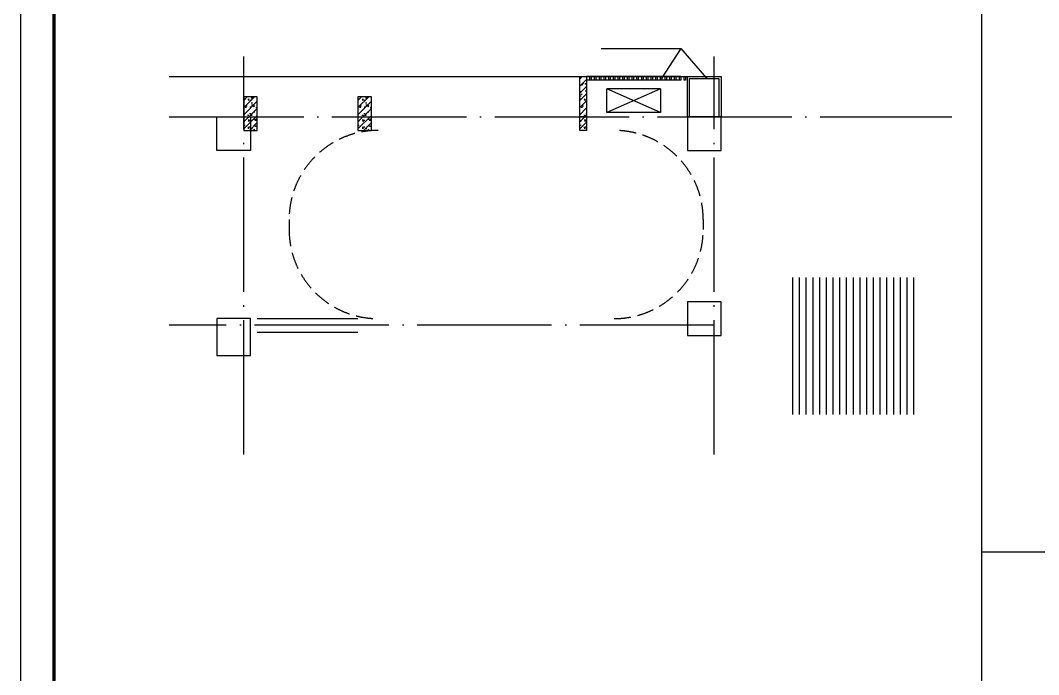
# Model space of a CAD drawing. Extents: x -1041549 to 749950, y -354245 to 17554.
# Drawn here: x 170038 to 185185, y -226287 to -216553 of the extents above; entities that cross this region are included whole.
import ezdxf

# ---------------------------------------------------------------- set-up
doc = ezdxf.new("R2010")
doc.units = 0
doc.header["$LTSCALE"] = 1000
doc.header["$MEASUREMENT"] = 0
doc.linetypes.add('DASH', pattern=[0.35, 0.25, -0.1])
doc.linetypes.add('DOTE', pattern=[2.42, 2, -0.2, 0.02, -0.2])
for name, color, linetype in [('AC', 252, 'Continuous'), ('AXIS', 3, 'Continuous'), ('DOTE', 1, 'Continuous'), ('LATRINE', 6, 'Continuous'), ('PUB_TITLE', 4, 'Continuous'), ('WALL', 4, 'Continuous')]:
    doc.layers.add(name, color=color, linetype=linetype)

# ---------------------------------------------------------------- blocks, each defined once
blk = doc.blocks.new('A$C545B6328')
at = {"layer": 'AC'}
for p, q in [((400, 450), (-400, 450)), ((-400, 450), (-400, 100)), ((400, 450), (-400, 100)), ((400, 100), (-400, 450)), ((400, 100), (400, 450)), ((400, 100), (-400, 100))]:
    blk.add_line(p, q, dxfattribs=at)

msp = doc.modelspace()

# ---------------------------------------------------------------- hatches: boundary and pattern name
h = msp.add_hatch()
h.set_pattern_fill('钢筋混凝土', color=8, scale=30)
h.set_pattern_definition([(45, (26381.96, -7506.58), (-53.033009, 53.033009), []), (50, (26381.96, -7506.58), (215.17805, -18.82564), [22.5, -247.5]), (355, (26381.96, -7506.58), (-41.6254, 225.65764), [18, -198]), (100.4514, (26399.9, -7508.15), (173.55281, 206.83186), [19.12206, -210.34263]), (46.1842, (26381.96, -7446.58), (320.17231, -49.6557), [33.75, -371.25]), (96.6356, (26408.64, -7450.72), (280.3988, 292.23536), [28.6831, -315.5139]), (351.1842, (26381.96, -7446.58), (280.3986, 292.2356), [27, -297]), (21, (26411.96, -7461.58), (179.07212, -120.78567), [22.5, -247.5]), (326, (26411.96, -7461.58), (72.9946, 217.54501), [18, -198]), (71.4514, (26426.89, -7471.65), (252.06679, 96.75915), [19.12206, -210.34263]), (37.5, (26381.96, -7506.58), (3.647957, 99.868156), [0, -195.6, 0, -201, 0, -198.75]), (7.5, (26381.96, -7506.58), (78.92086, 118.323514), [0, -114.6, 0, -191.1, 0, -75.75]), (327.5, (26315.06, -7506.58), (160.14673, -6.766462), [0, -75, 0, -234, 0, -310.5]), (317.5, (26285.06, -7506.58), (174.95585, 30.031495), [0, -97.5, 0, -155.4, 0, -220.5])])
h.paths.add_polyline_path([(178460.1, -217390.1), (178460.1, -218190.1), (178360.1, -218190.1), (178360.1, -217390.1)])
h = msp.add_hatch()
h.set_pattern_fill('钢筋混凝土', color=8, scale=30)
h.set_pattern_definition([(45, (21381.96, -7506.58), (-53.033009, 53.033009), []), (50, (21381.96, -7506.58), (215.17805, -18.82564), [22.5, -247.5]), (355, (21381.96, -7506.58), (-41.6254, 225.65764), [18, -198]), (100.4514, (21399.9, -7508.15), (173.55281, 206.83186), [19.12206, -210.34263]), (46.1842, (21381.96, -7446.58), (320.17231, -49.6557), [33.75, -371.25]), (96.6356, (21408.64, -7450.72), (280.3988, 292.23536), [28.6831, -315.5139]), (351.1842, (21381.96, -7446.58), (280.3986, 292.2356), [27, -297]), (21, (21411.96, -7461.58), (179.07212, -120.78567), [22.5, -247.5]), (326, (21411.96, -7461.58), (72.9946, 217.54501), [18, -198]), (71.4514, (21426.89, -7471.65), (252.06679, 96.75915), [19.12206, -210.34263]), (37.5, (21381.96, -7506.58), (3.647957, 99.868156), [0, -195.6, 0, -201, 0, -198.75]), (7.5, (21381.96, -7506.58), (78.92086, 118.323514), [0, -114.6, 0, -191.1, 0, -75.75]), (327.5, (21315.06, -7506.58), (160.14673, -6.766462), [0, -75, 0, -234, 0, -310.5]), (317.5, (21285.06, -7506.58), (174.95585, 30.031495), [0, -97.5, 0, -155.4, 0, -220.5])])
h.paths.add_polyline_path([(173560.1, -217690.1), (173560.1, -218190.1), (173360.1, -218190.1), (173360.1, -217690.1)])
h = msp.add_hatch()
h.set_pattern_fill('钢筋混凝土', color=8, scale=30)
h.set_pattern_definition([(45, (23081.96, -7506.58), (-53.033009, 53.033009), []), (50, (23081.96, -7506.58), (215.17805, -18.82564), [22.5, -247.5]), (355, (23081.96, -7506.58), (-41.6254, 225.65764), [18, -198]), (100.4514, (23099.9, -7508.15), (173.55281, 206.83186), [19.12206, -210.34263]), (46.1842, (23081.96, -7446.58), (320.17231, -49.6557), [33.75, -371.25]), (96.6356, (23108.64, -7450.72), (280.3988, 292.23536), [28.6831, -315.5139]), (351.1842, (23081.96, -7446.58), (280.3986, 292.2356), [27, -297]), (21, (23111.96, -7461.58), (179.07212, -120.78567), [22.5, -247.5]), (326, (23111.96, -7461.58), (72.9946, 217.54501), [18, -198]), (71.4514, (23126.89, -7471.65), (252.06679, 96.75915), [19.12206, -210.34263]), (37.5, (23081.96, -7506.58), (3.647957, 99.868156), [0, -195.6, 0, -201, 0, -198.75]), (7.5, (23081.96, -7506.58), (78.92086, 118.323514), [0, -114.6, 0, -191.1, 0, -75.75]), (327.5, (23015.06, -7506.58), (160.14673, -6.766462), [0, -75, 0, -234, 0, -310.5]), (317.5, (22985.06, -7506.58), (174.95585, 30.031495), [0, -97.5, 0, -155.4, 0, -220.5])])
h.paths.add_polyline_path([(175260.1, -217690.1), (175260.1, -218190.1), (175060.1, -218190.1), (175060.1, -217690.1)])

# ---------------------------------------------------------------- linework, layer by layer
at = {"color": 8}
for p, q in [((184336.7, -197190.6), (184336.7, -232840.5)), ((174035.1, -219515.1), (174035.1, -219665.1)), ((180195.1, -219515.1), (180195.1, -219665.1)), ((181524, -220380.4), (181524, -222416)), ((181624, -220380.4), (181624, -222416)), ((181724, -220380.4), (181724, -222416)), ((181824, -220380.4), (181824, -222416)), ((181924, -220380.4), (181924, -222416)), ((182024, -220380.4), (182024, -222416)), ((182124, -220380.4), (182124, -222416)), ((182224, -220380.4), (182224, -222416)), ((182324, -220380.4), (182324, -222416)), ((182424, -220380.4), (182424, -222416)), ((182524, -220380.4), (182524, -222416)), ((182624, -220380.4), (182624, -222416)), ((182724, -220380.4), (182724, -222416)), ((182824, -220380.4), (182824, -222416)), ((182924, -220380.4), (182924, -222416)), ((183024, -220380.4), (183024, -222416)), ((183124, -220380.4), (183124, -222416)), ((183224, -220380.4), (183224, -222416)), ((183324, -220380.4), (183324, -222416)), ((184336.7, -224459.8), (199237.8, -224459.8))]:
    msp.add_line(p, q, dxfattribs=at)
at = {"color": 2}
for p, q in [((173560.1, -220990.1), (175060.1, -220990.1)), ((173560.1, -221190.1), (175060.1, -221190.1))]:
    msp.add_line(p, q, dxfattribs=at)
for points in [[(172253.2, -217390.1), (179960.1, -217390.1)], [(179960.1, -217990.1), (179960.1, -217390.1), (180460.1, -217390.1), (180460.1, -217990.1)], [(179990.1, -217990.1), (179990.1, -217420.1), (180430.1, -217420.1), (180430.1, -217990.1)]]:
    msp.add_lwpolyline(points)
for points in [[(178510.1, -217390.1), (178530.1, -217390.1), (178530.1, -217440.1), (178510.1, -217440.1), (178510.1, -217390.1)], [(178580.1, -217390.1), (178600.1, -217390.1), (178600.1, -217440.1), (178580.1, -217440.1), (178580.1, -217390.1)], [(178650.1, -217390.1), (178670.1, -217390.1), (178670.1, -217440.1), (178650.1, -217440.1), (178650.1, -217390.1)], [(178720.1, -217390.1), (178740.1, -217390.1), (178740.1, -217440.1), (178720.1, -217440.1), (178720.1, -217390.1)], [(178790.1, -217390.1), (178810.1, -217390.1), (178810.1, -217440.1), (178790.1, -217440.1), (178790.1, -217390.1)], [(178860.1, -217390.1), (178880.1, -217390.1), (178880.1, -217440.1), (178860.1, -217440.1), (178860.1, -217390.1)], [(178930.1, -217390.1), (178950.1, -217390.1), (178950.1, -217440.1), (178930.1, -217440.1), (178930.1, -217390.1)], [(179000.1, -217390.1), (179020.1, -217390.1), (179020.1, -217440.1), (179000.1, -217440.1), (179000.1, -217390.1)], [(179070.1, -217390.1), (179090.1, -217390.1), (179090.1, -217440.1), (179070.1, -217440.1), (179070.1, -217390.1)], [(179140.1, -217390.1), (179160.1, -217390.1), (179160.1, -217440.1), (179140.1, -217440.1), (179140.1, -217390.1)], [(179210.1, -217390.1), (179230.1, -217390.1), (179230.1, -217440.1), (179210.1, -217440.1), (179210.1, -217390.1)], [(179280.1, -217390.1), (179300.1, -217390.1), (179300.1, -217440.1), (179280.1, -217440.1), (179280.1, -217390.1)], [(179350.1, -217390.1), (179370.1, -217390.1), (179370.1, -217440.1), (179350.1, -217440.1), (179350.1, -217390.1)], [(179420.1, -217390.1), (179440.1, -217390.1), (179440.1, -217440.1), (179420.1, -217440.1), (179420.1, -217390.1)], [(179490.1, -217390.1), (179510.1, -217390.1), (179510.1, -217440.1), (179490.1, -217440.1), (179490.1, -217390.1)], [(179560.1, -217390.1), (179580.1, -217390.1), (179580.1, -217440.1), (179560.1, -217440.1), (179560.1, -217390.1)], [(179630.1, -217390.1), (179650.1, -217390.1), (179650.1, -217440.1), (179630.1, -217440.1), (179630.1, -217390.1)], [(179700.1, -217390.1), (179720.1, -217390.1), (179720.1, -217440.1), (179700.1, -217440.1), (179700.1, -217390.1)], [(179770.1, -217390.1), (179790.1, -217390.1), (179790.1, -217440.1), (179770.1, -217440.1), (179770.1, -217390.1)], [(179840.1, -217390.1), (179860.1, -217390.1), (179860.1, -217440.1), (179840.1, -217440.1), (179840.1, -217390.1)], [(179910.1, -217390.1), (179930.1, -217390.1), (179930.1, -217440.1), (179910.1, -217440.1), (179910.1, -217390.1)]]:
    msp.add_lwpolyline(points, dxfattribs=at)
at = {"color": 8, "linetype": 'DASH'}
for centre, start, end in [((175360.1, -219515.1), 90, 180), ((178870.1, -219515.1), 0, 90), ((175360.1, -219665.1), 180, 270), ((178870.1, -219665.1), 270, 0)]:
    msp.add_arc(centre, 1325, start, end, dxfattribs=at)
at = {"layer": 'AXIS'}
for p, q in [((178678.7, -216973.2), (179863.3, -216973.2)), ((179863.3, -216973.2), (179567.9, -217424.9)), ((179863.3, -216973.2), (180242.5, -217413.5))]:
    msp.add_line(p, q, dxfattribs=at)
at = {"layer": 'DOTE', "linetype": 'DOTE'}
for p, q in [((173360.1, -223012.6), (173360.1, -217090.1)), ((180360.1, -223012.6), (180360.1, -217090.1)), ((172253.2, -217990.1), (183894.2, -217990.1)), ((180360.1, -221090.1), (172253.2, -221090.1))]:
    msp.add_line(p, q, dxfattribs=at)
at = {"layer": 'LATRINE'}
for p, q in [((179860.1, -217390.1), (178460.1, -217390.1)), ((179860.1, -217390.1), (178460.1, -217390.1)), ((179860.1, -217440.1), (178460.1, -217440.1))]:
    msp.add_line(p, q, dxfattribs=at)
at = {"layer": 'PUB_TITLE'}
msp.add_lwpolyline([(170037.8, -195940.6), (170037.8, -237990.6), (199737.8, -237990.6), (199737.8, -195940.6)], close=True, dxfattribs=at)
at = {"layer": 'PUB_TITLE', "const_width": 50}
msp.add_lwpolyline([(170537.8, -197190.6), (170537.8, -237490.6), (199237.8, -237490.6), (199237.8, -197190.6)], close=True, dxfattribs=at)
at = {"layer": 'WALL'}
for points in [[(178360.1, -217990.1), (178360.1, -217390.1), (178460.1, -217390.1), (178460.1, -217990.1), (178360.1, -217990.1)], [(178360.1, -218190.1), (178360.1, -217390.1), (178460.1, -217390.1), (178460.1, -218190.1), (178360.1, -218190.1)], [(173560.1, -218190.1), (173560.1, -217690.1), (173360.1, -217690.1), (173360.1, -218190.1), (173560.1, -218190.1)], [(175260.1, -218190.1), (175260.1, -217690.1), (175060.1, -217690.1), (175060.1, -218190.1), (175260.1, -218190.1)]]:
    msp.add_lwpolyline(points, dxfattribs=at)
for points in [[(172960.1, -217990.1), (173460.1, -217990.1), (173460.1, -218490.1), (172960.1, -218490.1)], [(180460.1, -217990.1), (179960.1, -217990.1), (179960.1, -218490.1), (180460.1, -218490.1)], [(180460.1, -220740.1), (179960.1, -220740.1), (179960.1, -221240.1), (180460.1, -221240.1)], [(173460.1, -220990.1), (172960.1, -220990.1), (172960.1, -221540.1), (173460.1, -221540.1)]]:
    msp.add_lwpolyline(points, close=True, dxfattribs=at)

# ---------------------------------------------------------------- block references
at = {"xscale": -1, "rotation": 180}
msp.add_blockref('A$C545B6328', (179160.1, -217471.3), dxfattribs=at)
msp.add_blockref('A$C545B6328', (179160.1, -217471.3), dxfattribs=at)

doc.saveas('drawing.dxf')
